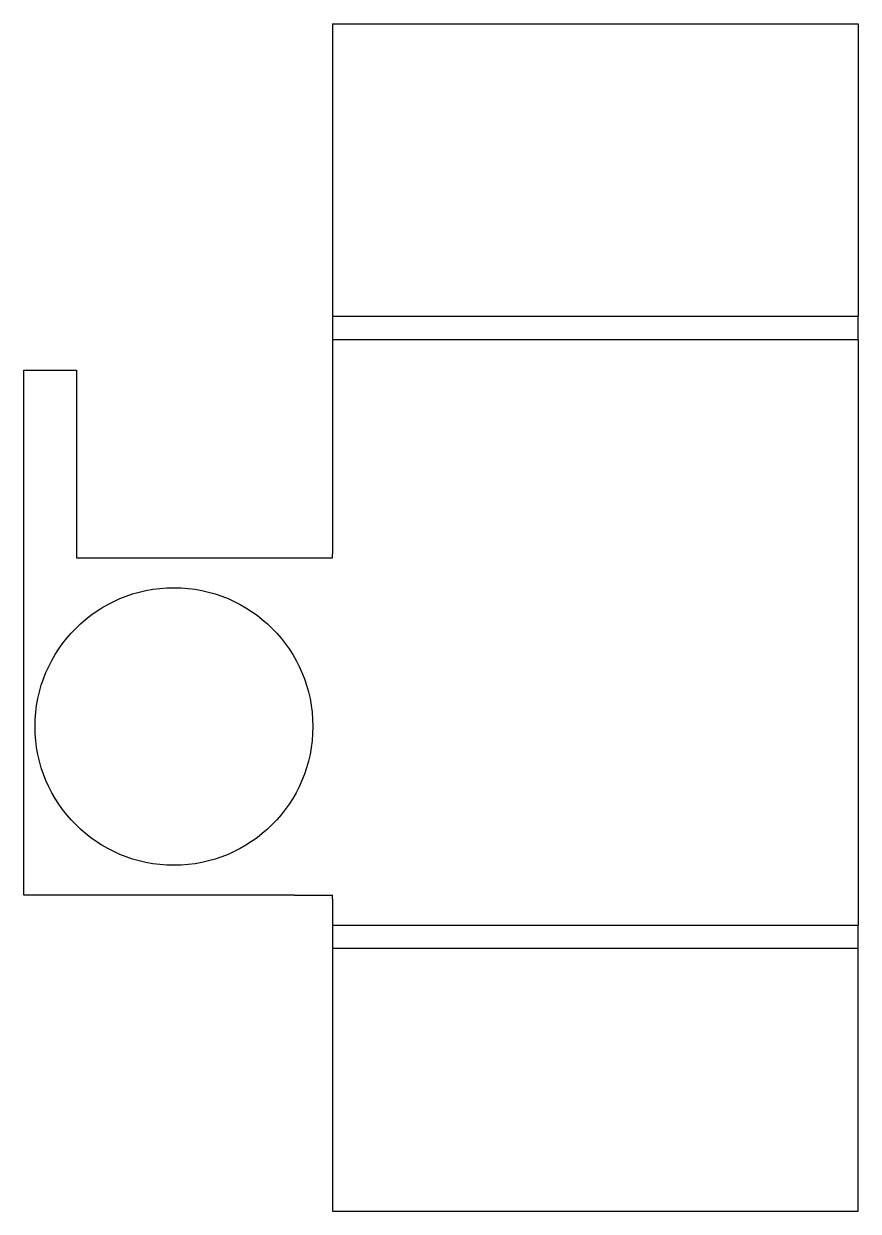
# Model space of a CAD drawing. Header units: millimetres. Extents: x 313 to 535, y 322 to 639.
import ezdxf

# ---------------------------------------------------------------- set-up
doc = ezdxf.new("R2010")
doc.units = ezdxf.units.MM

msp = doc.modelspace()

# ---------------------------------------------------------------- linework, layer by layer
at = {"color": 7, "linetype": 'Continuous', "lineweight": 25}
for p, q in [((395.5, 638.53), (395.5, 560.53)), ((395.5, 638.53), (535.5, 638.53)), ((535.5, 638.53), (535.5, 560.53)), ((395.5, 560.53), (535.5, 560.53)), ((395.5, 560.53), (395.5, 554.24)), ((535.5, 554.24), (535.5, 560.53)), ((535.5, 554.24), (395.5, 554.24)), ((395.5, 554.24), (395.5, 497.18)), ((535.5, 554.24), (535.5, 398.24)), ((313.22, 406.18), (313.22, 546.18)), ((313.22, 546.18), (327.22, 546.18)), ((327.22, 546.18), (327.22, 496.18)), ((327.22, 496.18), (385.22, 496.18)), ((385.22, 406.18), (313.22, 406.18)), ((395.5, 405.18), (395.5, 398.24)), ((395.5, 398.24), (535.5, 398.24)), ((395.5, 398.24), (395.5, 391.96)), ((535.5, 391.96), (535.5, 398.24)), ((535.5, 391.96), (395.5, 391.96)), ((395.5, 391.96), (395.5, 321.96)), ((535.5, 321.96), (535.5, 391.96)), ((395.5, 321.96), (535.5, 321.96))]:
    msp.add_line(p, q, dxfattribs=at)
for p, q in [((395.5, 496.18), (395.5, 497.18)), ((385.22, 496.18), (395.5, 496.18)), ((385.22, 406.18), (395.5, 406.18)), ((395.5, 405.18), (395.5, 406.18))]:
    msp.add_line(p, q)
msp.add_circle((353.22, 451.18), 37, dxfattribs=at)

doc.saveas('drawing.dxf')
